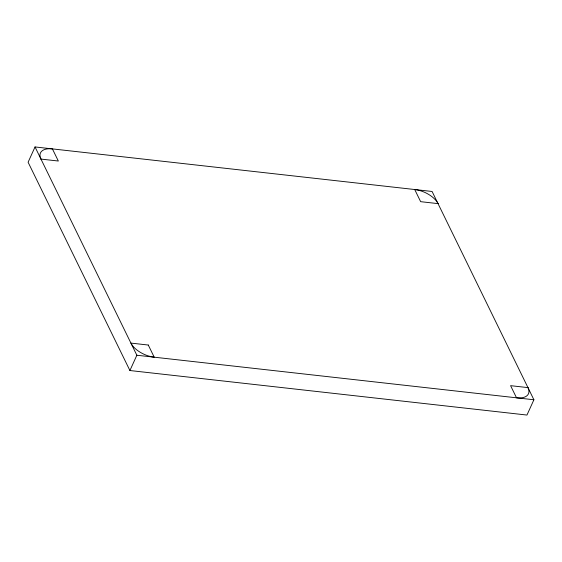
<?xml version="1.0" encoding="UTF-8"?>
<svg xmlns="http://www.w3.org/2000/svg" width="562" height="562" viewBox="0 0 562 562"><rect width="100%" height="100%" fill="white"/><g stroke="black" fill="none" stroke-linecap="round" stroke-linejoin="round"><path stroke-width="0.84" d="M35.034 146.949L28.1 162.235L129.913 370.527L526.966 415.051L533.9 399.765L432.087 191.473L35.034 146.949L136.854 355.24L129.913 370.527M40.963 159.081L58.336 161.027L52.406 148.895A19.607 10.158 24.4 0 0 40.956 159.081M136.854 355.24L533.9 399.765M438.023 203.62L420.65 201.674L414.714 189.52A19.621 10.165 24.4 0 1 438.023 203.62M148.284 345.04L130.911 343.094A19.621 10.165 24.4 0 0 154.22 357.193L148.284 345.04M527.964 387.611L510.591 385.665L516.527 397.819A19.621 10.165 24.4 0 0 527.964 387.611"/></g></svg>
